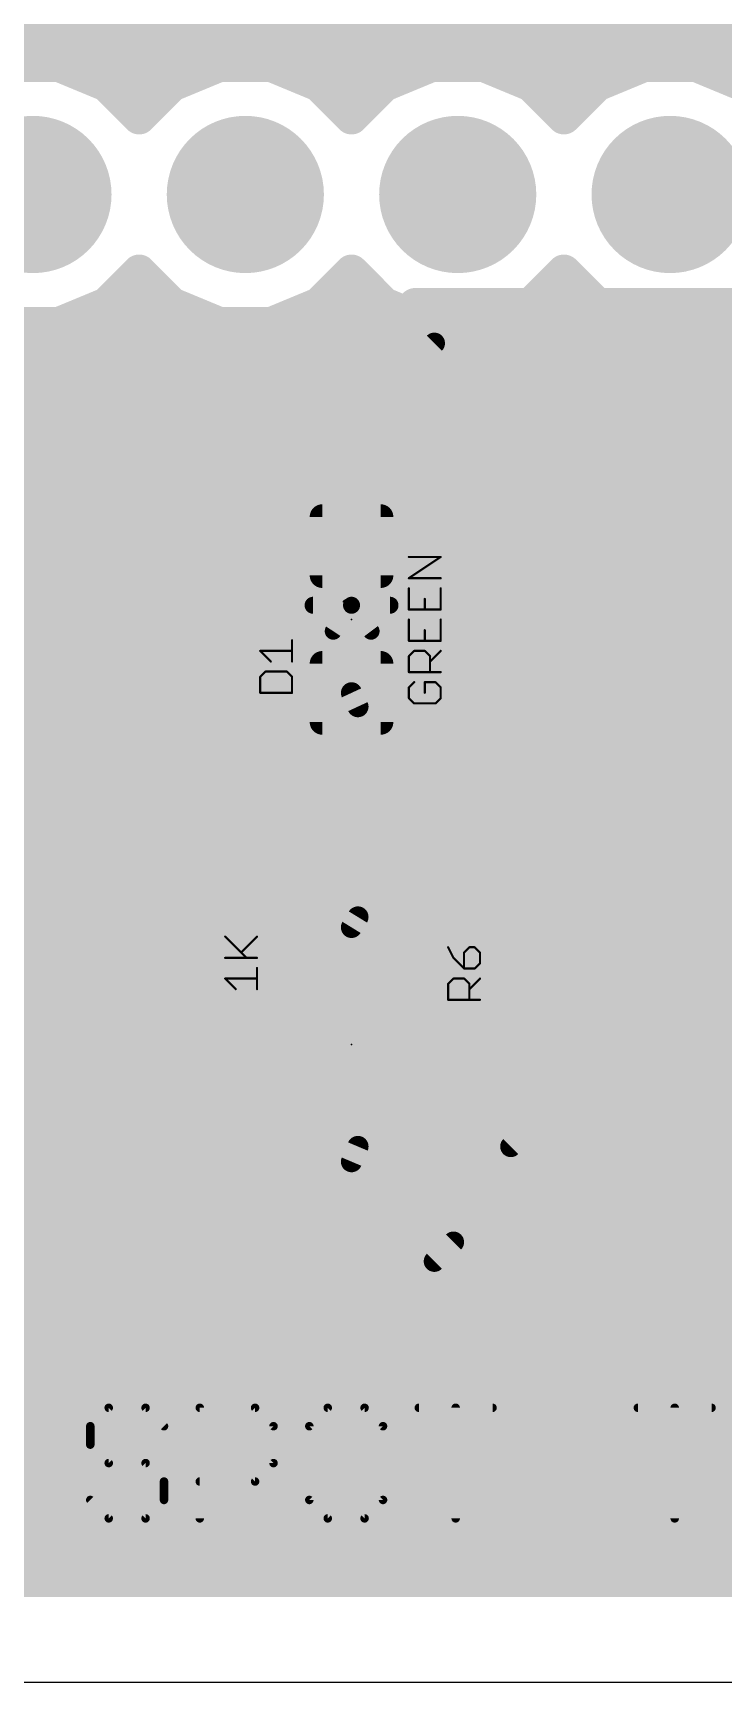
# Model space of a CAD drawing. Extents: x -9 to 55.5, y -1.4 to 36.5.
# Drawn here: x 34.29 to 42.54, y 0 to 19.71 of the extents above; entities that cross this region are included whole.
import ezdxf

# ---------------------------------------------------------------- set-up
doc = ezdxf.new("R2010")
doc.units = 0
for name, color, linetype in [('1', 22, 'CONTINUOUS'), ('112', 253, 'CONTINUOUS'), ('16', 175, 'CONTINUOUS'), ('17', 82, 'CONTINUOUS'), ('20', 7, 'CONTINUOUS'), ('21', 253, 'CONTINUOUS'), ('23', 7, 'CONTINUOUS'), ('25', 253, 'CONTINUOUS'), ('27', 253, 'CONTINUOUS')]:
    doc.layers.add(name, color=color, linetype=linetype)

# ---------------------------------------------------------------- blocks, each defined once
blk = doc.blocks.new('RECT160000X160000R30')
at = {"const_width": 0.15}
blk.add_lwpolyline([(0.425, -0.35), (0.425, 0.35, 0.4142), (0.35, 0.425), (-0.35, 0.425, 0.4142), (-0.425, 0.35), (-0.425, -0.35, 0.4142), (-0.35, -0.425), (0.35, -0.425, 0.4142)], format="xyb", close=True, dxfattribs=at)
blk.add_solid([(-0.3754, -0.3754), (0.3754, -0.3754), (-0.3754, 0.3754), (0.3754, 0.3754)])
blk = doc.blocks.new('RECT')
blk.add_solid([(-0.5, -0.5), (0.5, -0.5), (-0.5, 0.5), (0.5, 0.5)])
blk = doc.blocks.new('ROUNDP')
at = {"const_width": 0.5}
blk.add_lwpolyline([(0, -0.25, 1), (0, 0.25, 1), (0, -0.25)], format="xyb", dxfattribs=at)

msp = doc.modelspace()

# ---------------------------------------------------------------- linework, layer by layer
at = {"layer": '1'}
for points, const_width in [([(40.005, 6.4008), (51.2064, 17.6022)], 0.254), ([(38.862, 16.4592), (37.4904, 15.0876)], 0.4064), ([(43.2054, 16.4592), (38.862, 16.4592)], 0.4064), ([(49.0346, 16.4721), (39.6999, 7.1374)], 0.4064), ([(40.6403, 5.9944), (51.1524, 16.5065)], 0.4064), ([(39.0906, 16.002), (30.6324, 7.5438)], 0.254), ([(44.577, 16.002), (39.0906, 16.002)], 0.254), ([(38.6371, 14.5067), (39.3957, 15.2654)], 0.4064), ([(39.3957, 15.2654), (44.7235, 15.2654)], 0.4064), ([(37.4904, 15.0876), (19.2024, 15.0876)], 0.4064), ([(39.1671, 15.0368), (47.5993, 15.0368)], 0.4064), ([(38.7607, 14.6304), (47.1929, 14.6304)], 0.4064), ([(38.7376, 14.4651), (38.6371, 14.5067)], 0.4064), ([(38.8371, 14.3986), (38.7376, 14.4651)], 0.4064), ([(38.9216, 14.3141), (38.8371, 14.3986)], 0.4064), ([(38.9881, 14.2146), (38.9216, 14.3141)], 0.4064), ([(38.9818, 14.224), (46.7865, 14.224)], 0.4064), ([(39.0339, 14.1041), (38.9881, 14.2146)], 0.4064), ([(39.0572, 13.9868), (39.0339, 14.1041)], 0.4064), ([(39.0572, 13.6238), (39.0572, 13.9868)], 0.4064), ([(39.0572, 13.8176), (46.3801, 13.8176)], 0.4064), ([(38.1468, 13.5302), (38.1468, 13.6238)], 0.4064), ([(38.1468, 13.6238), (39.0572, 13.6238)], 0.4064), ([(39.0572, 13.5302), (38.1468, 13.5302)], 0.4064), ([(39.0572, 13.1672), (39.0572, 13.5302)], 0.4064), ([(39.0572, 13.4112), (45.9737, 13.4112)], 0.4064), ([(38.9881, 12.9394), (39.0339, 13.0499)], 0.4064), ([(39.0152, 13.0048), (45.5673, 13.0048)], 0.4064), ([(39.0339, 13.0499), (39.0572, 13.1672)], 0.4064), ([(38.8895, 12.8078), (38.9216, 12.8399)], 0.4064), ([(39.094, 12.6033), (38.8895, 12.8078)], 0.4064), ([(38.9216, 12.8399), (38.9881, 12.9394)], 0.4064), ([(39.2096, 12.3241), (39.094, 12.6033)], 0.4064), ([(39.096, 12.5984), (45.1609, 12.5984)], 0.4064), ([(39.2096, 11.3219), (39.2096, 12.3241)], 0.4064), ([(39.2096, 12.192), (44.7545, 12.192)], 0.4064), ([(38.1762, 11.6586), (38.1, 11.823)], 0.254), ([(39.2096, 11.7856), (44.3481, 11.7856)], 0.4064), ([(38.1762, 9.144), (38.1762, 11.6586)], 0.254), ([(39.094, 11.0427), (39.2096, 11.3219)], 0.4064), ([(39.2096, 11.3792), (43.9417, 11.3792)], 0.4064), ([(38.9128, 10.8616), (39.094, 11.0427)], 0.4064), ([(38.9128, 10.4296), (38.9128, 10.8616)], 0.4064), ([(39.024, 10.9728), (43.5353, 10.9728)], 0.4064), ([(38.9128, 10.5664), (43.1289, 10.5664)], 0.4064), ([(39.1213, 10.4296), (38.9128, 10.4296)], 0.4064), ([(39.3453, 10.3368), (39.1213, 10.4296)], 0.4064), ([(39.5168, 10.1653), (39.3453, 10.3368)], 0.4064), ([(39.6096, 9.9413), (39.5168, 10.1653)], 0.4064), ([(39.519, 10.16), (42.7225, 10.16)], 0.4064), ([(39.6096, 8.0987), (39.6096, 9.9413)], 0.4064), ([(39.6096, 9.7536), (42.3161, 9.7536)], 0.4064), ([(39.6096, 9.3472), (41.9097, 9.3472)], 0.4064), ([(38.1762, 9.144), (38.1, 9.02)], 0.254), ([(39.6096, 8.9408), (41.5033, 8.9408)], 0.4064), ([(39.6096, 8.5344), (41.0969, 8.5344)], 0.4064), ([(39.5168, 7.8747), (39.6096, 8.0987)], 0.4064), ([(39.6096, 8.128), (40.6905, 8.128)], 0.4064), ([(39.1444, 7.62), (39.3453, 7.7032)], 0.4064), ([(39.3453, 7.7032), (39.5168, 7.8747)], 0.4064), ([(39.3637, 7.7216), (40.2841, 7.7216)], 0.4064), ([(42.3675, 7.7216), (43.0728, 7.7216)], 0.4064), ([(39.3453, 7.5368), (39.1444, 7.62)], 0.4064), ([(39.5168, 7.3653), (39.3453, 7.5368)], 0.4064), ([(39.6096, 7.1413), (39.5168, 7.3653)], 0.4064), ([(39.5375, 7.3152), (39.8777, 7.3152)], 0.4064), ([(41.9611, 7.3152), (45.7832, 7.3152)], 0.4064), ([(39.6096, 7.1374), (39.6096, 7.1413)], 0.4064), ([(39.6999, 7.1374), (39.6096, 7.1374)], 0.4064), ([(41.5547, 6.9088), (43.0728, 6.9088)], 0.4064), ([(41.1483, 6.5024), (43.231, 6.5024)], 0.4064), ([(38.1762, 6.4008), (38.1, 6.22)], 0.254), ([(38.1762, 6.4008), (40.005, 6.4008)], 0.254), ([(37.9476, 6.1722), (38.1, 6.22)], 0.254), ([(37.9476, 6.1722), (23.0886, 6.1722)], 0.254), ([(42.93, 5.9944), (40.6403, 5.9944)], 0.4064), ([(40.7419, 6.096), (42.9721, 6.096)], 0.4064), ([(39.0906, 5.0292), (39.3192, 5.2578)], 0.254), ([(39.3192, 5.2578), (45.72, 5.2578)], 0.254), ([(26.5176, 5.0292), (39.0906, 5.0292)], 0.254), ([(39.2371, 4.2926), (39.5079, 4.4047)], 0.4064), ([(39.5079, 4.4047), (39.6243, 4.5212)], 0.4064), ([(39.5735, 4.4704), (43.0475, 4.4704)], 0.4064), ([(39.6243, 4.5212), (43.0064, 4.5212)], 0.4064), ([(26.7046, 4.2926), (39.2371, 4.2926)], 0.4064), ([(26.7046, 4.064), (48.8002, 4.064)], 0.4064), ([(28.7002, 3.6576), (48.7204, 3.6576)], 0.4064), ([(28.7546, 3.2512), (48.7204, 3.2512)], 0.4064), ([(28.7546, 2.8448), (48.7204, 2.8448)], 0.4064), ([(28.7358, 2.4384), (48.7204, 2.4384)], 0.4064), ([(28.3546, 2.032), (48.7204, 2.032)], 0.4064), ([(28.5865, 1.6256), (49.0031, 1.6256)], 0.4064), ([(54.3308, 1.2192), (28.7546, 1.2192)], 0.4064), ([(28.7546, 1.2192), (54.3308, 1.2192)], 0.4064)]:
    msp.add_lwpolyline(points, dxfattribs=dict(at, const_width=const_width))
for points, const_width in [([(38.862, 16.5608, 1), (38.862, 16.3576)], 0.2032), ([(38.9338, 16.3874, 1), (38.7902, 16.531)], 0.2032), ([(39.0906, 16.0655, 1), (39.0906, 15.9385)], 0.127), ([(39.1355, 15.9571, 1), (39.0457, 16.0469)], 0.127), ([(39.3957, 15.367, 1), (39.3957, 15.1638)], 0.2032), ([(39.4676, 15.1936, 1), (39.3239, 15.3372)], 0.2032), ([(37.4186, 15.1594, 1), (37.5622, 15.0158)], 0.2032), ([(37.4904, 14.986, 1), (37.4904, 15.1892)], 0.2032), ([(39.1671, 15.1384, 1), (39.1671, 14.9352)], 0.2032), ([(38.7607, 14.732, 1), (38.7607, 14.5288)], 0.2032), ([(38.5652, 14.5786, 1), (38.7089, 14.4349)], 0.2032), ([(38.6759, 14.6006, 1), (38.5982, 14.4129)], 0.2032), ([(38.7941, 14.5496, 1), (38.6812, 14.3806)], 0.2032), ([(38.6987, 14.3712, 1), (38.7765, 14.559)], 0.2032), ([(38.9089, 14.4705, 1), (38.7652, 14.3268)], 0.2032), ([(38.7806, 14.3142, 1), (38.8935, 14.4831)], 0.2032), ([(39.0061, 14.3705, 1), (38.8372, 14.2576)], 0.2032), ([(38.8498, 14.2422, 1), (38.9935, 14.3859)], 0.2032), ([(38.9818, 14.3256, 1), (38.9818, 14.1224)], 0.2032), ([(39.082, 14.2535, 1), (38.8942, 14.1757)], 0.2032), ([(38.9036, 14.1582, 1), (39.0726, 14.2711)], 0.2032), ([(39.1335, 14.1239, 1), (38.9342, 14.0843)], 0.2032), ([(38.94, 14.0652, 1), (39.1277, 14.143)], 0.2032), ([(39.1588, 13.9868, 1), (38.9556, 13.9868)], 0.2032), ([(39.0572, 13.9192, 1), (39.0572, 13.716)], 0.2032), ([(38.9575, 13.967, 1), (39.1568, 14.0066)], 0.2032), ([(38.2484, 13.6238, 1), (38.0452, 13.6238)], 0.2032), ([(38.1468, 13.7254, 1), (38.1468, 13.5222)], 0.2032), ([(39.0572, 13.5222, 1), (39.0572, 13.7254)], 0.2032), ([(38.1468, 13.6318, 1), (38.1468, 13.4286)], 0.2032), ([(38.0452, 13.5302, 1), (38.2484, 13.5302)], 0.2032), ([(39.1588, 13.5302, 1), (38.9556, 13.5302)], 0.2032), ([(38.9556, 13.6238, 1), (39.1588, 13.6238)], 0.2032), ([(39.0572, 13.5128, 1), (39.0572, 13.3096)], 0.2032), ([(39.0572, 13.4286, 1), (39.0572, 13.6318)], 0.2032), ([(39.0152, 13.1064, 1), (39.0152, 12.9032)], 0.2032), ([(39.1277, 13.011, 1), (38.94, 13.0888)], 0.2032), ([(38.9556, 13.1672, 1), (39.1588, 13.1672)], 0.2032), ([(39.1568, 13.1474, 1), (38.9575, 13.187)], 0.2032), ([(38.9613, 12.8796, 1), (38.8176, 12.7359)], 0.2032), ([(38.9935, 12.7681, 1), (38.8498, 12.9118)], 0.2032), ([(38.8942, 12.9783, 1), (39.082, 12.9005)], 0.2032), ([(39.0726, 12.8829, 1), (38.9036, 12.9958)], 0.2032), ([(38.9342, 13.0697, 1), (39.1335, 13.0301)], 0.2032), ([(38.8176, 12.8796, 1), (38.9613, 12.7359)], 0.2032), ([(38.8372, 12.8964, 1), (39.0061, 12.7835)], 0.2032), ([(39.1878, 12.6422, 1), (39.0001, 12.5644)], 0.2032), ([(39.096, 12.7, 1), (39.096, 12.4968)], 0.2032), ([(39.0221, 12.5314, 1), (39.1658, 12.6751)], 0.2032), ([(39.3112, 12.3241, 1), (39.108, 12.3241)], 0.2032), ([(39.1157, 12.2852, 1), (39.3035, 12.363)], 0.2032), ([(39.2096, 12.2936, 1), (39.2096, 12.0904)], 0.2032), ([(38.1576, 11.8497, 1), (38.0424, 11.7963)], 0.127), ([(39.2096, 11.8872, 1), (39.2096, 11.684)], 0.2032), ([(38.2397, 11.6586, 1), (38.1127, 11.6586)], 0.127), ([(38.1186, 11.6319, 1), (38.2338, 11.6853)], 0.127), ([(39.2096, 11.4808, 1), (39.2096, 11.2776)], 0.2032), ([(39.3035, 11.283, 1), (39.1157, 11.3608)], 0.2032), ([(39.1658, 10.9709, 1), (39.0221, 11.1146)], 0.2032), ([(39.108, 11.3219, 1), (39.3112, 11.3219)], 0.2032), ([(39.0144, 10.8616, 1), (38.8112, 10.8616)], 0.2032), ([(39.024, 11.0744, 1), (39.024, 10.8712)], 0.2032), ([(39.0001, 11.0816, 1), (39.1878, 11.0038)], 0.2032), ([(38.841, 10.9334, 1), (38.9846, 10.7897)], 0.2032), ([(38.9128, 10.668, 1), (38.9128, 10.4648)], 0.2032), ([(38.9128, 10.5312, 1), (38.9128, 10.328)], 0.2032), ([(38.8112, 10.4296, 1), (39.0144, 10.4296)], 0.2032), ([(39.1601, 10.5235, 1), (39.0824, 10.3357)], 0.2032), ([(39.1213, 10.328, 1), (39.1213, 10.5312)], 0.2032), ([(39.4172, 10.4086, 1), (39.2735, 10.2649)], 0.2032), ([(39.3064, 10.2429, 1), (39.3842, 10.4307)], 0.2032), ([(39.6107, 10.2042, 1), (39.4229, 10.1264)], 0.2032), ([(39.519, 10.2616, 1), (39.519, 10.0584)], 0.2032), ([(39.4449, 10.0935, 1), (39.5886, 10.2372)], 0.2032), ([(39.7112, 9.9413, 1), (39.508, 9.9413)], 0.2032), ([(39.5157, 9.9024, 1), (39.7035, 9.9801)], 0.2032), ([(39.6096, 9.8552, 1), (39.6096, 9.652)], 0.2032), ([(42.3161, 9.652, 1), (42.3161, 9.8552)], 0.2032), ([(39.6096, 9.4488, 1), (39.6096, 9.2456)], 0.2032), ([(41.9097, 9.2456, 1), (41.9097, 9.4488)], 0.2032), ([(38.2303, 9.1108, 1), (38.1221, 9.1772)], 0.127), ([(38.0459, 9.0532, 1), (38.1541, 8.9868)], 0.127), ([(38.1127, 9.144, 1), (38.2397, 9.144)], 0.127), ([(39.6096, 9.0424, 1), (39.6096, 8.8392)], 0.2032), ([(41.5033, 8.8392, 1), (41.5033, 9.0424)], 0.2032), ([(39.6096, 8.636, 1), (39.6096, 8.4328)], 0.2032), ([(41.0969, 8.4328, 1), (41.0969, 8.636)], 0.2032), ([(39.6096, 8.2296, 1), (39.6096, 8.0264)], 0.2032), ([(39.7035, 8.0599, 1), (39.5157, 8.1376)], 0.2032), ([(40.6905, 8.0264, 1), (40.6905, 8.2296)], 0.2032), ([(39.508, 8.0987, 1), (39.7112, 8.0987)], 0.2032), ([(39.3637, 7.8232, 1), (39.3637, 7.62)], 0.2032), ([(39.3842, 7.6093, 1), (39.3064, 7.7971)], 0.2032), ([(39.4229, 7.9136, 1), (39.6107, 7.8358)], 0.2032), ([(39.5886, 7.8028, 1), (39.4449, 7.9465)], 0.2032), ([(40.2841, 7.62, 1), (40.2841, 7.8232)], 0.2032), ([(42.3675, 7.8232, 1), (42.3675, 7.62)], 0.2032), ([(39.1833, 7.7139, 1), (39.1055, 7.5261)], 0.2032), ([(39.1055, 7.7139, 1), (39.1833, 7.5261)], 0.2032), ([(39.4172, 7.6086, 1), (39.2735, 7.4649)], 0.2032), ([(39.2735, 7.775, 1), (39.4172, 7.6314)], 0.2032), ([(39.3064, 7.4429, 1), (39.3842, 7.6307)], 0.2032), ([(39.6107, 7.4042, 1), (39.4229, 7.3264)], 0.2032), ([(39.5375, 7.4168, 1), (39.5375, 7.2136)], 0.2032), ([(39.4449, 7.2935, 1), (39.5886, 7.4372)], 0.2032), ([(39.8777, 7.2136, 1), (39.8777, 7.4168)], 0.2032), ([(41.9611, 7.4168, 1), (41.9611, 7.2136)], 0.2032), ([(39.7112, 7.1413, 1), (39.508, 7.1413)], 0.2032), ([(39.6096, 7.239, 1), (39.6096, 7.0358)], 0.2032), ([(39.628, 7.2092, 1), (39.7717, 7.0656)], 0.2032), ([(39.6999, 7.0358, 1), (39.6999, 7.239)], 0.2032), ([(39.508, 7.1374, 1), (39.7112, 7.1374)], 0.2032), ([(39.5157, 7.1024, 1), (39.7035, 7.1801)], 0.2032), ([(41.5547, 7.0104, 1), (41.5547, 6.8072)], 0.2032), ([(41.1483, 6.604, 1), (41.1483, 6.4008)], 0.2032), ([(38.1762, 6.4643, 1), (38.1762, 6.3373)], 0.127), ([(38.2347, 6.3761, 1), (38.1177, 6.4255)], 0.127), ([(39.9601, 6.4457, 1), (40.0499, 6.3559)], 0.127), ([(40.005, 6.3373, 1), (40.005, 6.4643)], 0.127), ([(38.0415, 6.2447, 1), (38.1585, 6.1953)], 0.127), ([(38.119, 6.1594, 1), (38.081, 6.2806)], 0.127), ([(37.9286, 6.2328, 1), (37.9666, 6.1116)], 0.127), ([(37.9476, 6.1087, 1), (37.9476, 6.2357)], 0.127), ([(40.6403, 6.096, 1), (40.6403, 5.8928)], 0.2032), ([(40.5685, 6.0662, 1), (40.7121, 5.9226)], 0.2032), ([(40.7419, 6.1976, 1), (40.7419, 5.9944)], 0.2032), ([(39.3192, 5.3213, 1), (39.3192, 5.1943)], 0.127), ([(39.3641, 5.2129, 1), (39.2743, 5.3027)], 0.127), ([(39.0457, 5.0741, 1), (39.1355, 4.9843)], 0.127), ([(39.0906, 4.9657, 1), (39.0906, 5.0927)], 0.127), ([(39.436, 4.4766, 1), (39.5797, 4.3329)], 0.2032), ([(39.5467, 4.3109, 1), (39.469, 4.4986)], 0.2032), ([(39.5735, 4.572, 1), (39.5735, 4.3688)], 0.2032), ([(39.6243, 4.6228, 1), (39.6243, 4.4196)], 0.2032), ([(39.6962, 4.4494, 1), (39.5525, 4.593)], 0.2032), ([(39.1982, 4.3865, 1), (39.276, 4.1987)], 0.2032), ([(39.2371, 4.191, 1), (39.2371, 4.3942)], 0.2032)]:
    msp.add_lwpolyline(points, format="xyb", dxfattribs=dict(at, const_width=const_width))
at = {"layer": '112', "const_width": 0.1016}
for points in [[(35.1961, 3.2777), (34.9758, 3.0574)], [(35.6368, 3.2777), (35.1961, 3.2777)], [(35.8571, 3.0574), (35.6368, 3.2777)], [(36.2855, 1.9558), (36.2855, 3.2777)], [(36.2855, 3.2777), (36.9465, 3.2777)], [(36.9465, 3.2777), (37.1668, 3.0574)], [(37.8156, 3.2777), (37.5953, 3.0574)], [(38.2562, 3.2777), (37.8156, 3.2777)], [(38.4765, 3.0574), (38.2562, 3.2777)], [(38.905, 3.2777), (39.7863, 3.2777)], [(39.3456, 1.9558), (39.3456, 3.2777)], [(41.5244, 3.2777), (42.4057, 3.2777)], [(41.9651, 1.9558), (41.9651, 3.2777)], [(34.9758, 3.0574), (34.9758, 2.8371)], [(37.1668, 3.0574), (37.1668, 2.6168)], [(37.5953, 3.0574), (37.5953, 2.1761)], [(38.4765, 2.1761), (38.4765, 3.0574)], [(34.9758, 2.8371), (35.1961, 2.6168)], [(35.1961, 2.6168), (35.6368, 2.6168)], [(35.6368, 2.6168), (35.8571, 2.3964)], [(37.1668, 2.6168), (36.9465, 2.3964)], [(35.8571, 2.3964), (35.8571, 2.1761)], [(36.9465, 2.3964), (36.2855, 2.3964)], [(35.1961, 1.9558), (34.9758, 2.1761)], [(35.8571, 2.1761), (35.6368, 1.9558)], [(37.5953, 2.1761), (37.8156, 1.9558)], [(38.2562, 1.9558), (38.4765, 2.1761)], [(35.6368, 1.9558), (35.1961, 1.9558)], [(37.8156, 1.9558), (38.2562, 1.9558)]]:
    msp.add_lwpolyline(points, dxfattribs=at)
at = {"layer": '112', "const_width": 0.0508}
for points in [[(35.1961, 3.3031, 1), (35.1961, 3.2523)], [(35.2141, 3.2598, 1), (35.1782, 3.2957)], [(35.6547, 3.2957, 1), (35.6188, 3.2598)], [(35.6368, 3.2523, 1), (35.6368, 3.3031)], [(36.3109, 3.2777, 1), (36.2601, 3.2777)], [(36.2855, 3.3031, 1), (36.2855, 3.2523)], [(36.9644, 3.2957, 1), (36.9285, 3.2598)], [(36.9465, 3.2523, 1), (36.9465, 3.3031)], [(37.8156, 3.3031, 1), (37.8156, 3.2523)], [(37.8335, 3.2598, 1), (37.7976, 3.2957)], [(38.2742, 3.2957, 1), (38.2383, 3.2598)], [(38.2562, 3.2523, 1), (38.2562, 3.3031)], [(38.905, 3.3031, 1), (38.905, 3.2523)], [(39.371, 3.2777, 1), (39.3202, 3.2777)], [(39.7863, 3.2523, 1), (39.7863, 3.3031)], [(41.5244, 3.3031, 1), (41.5244, 3.2523)], [(41.9905, 3.2777, 1), (41.9397, 3.2777)], [(42.4057, 3.2523, 1), (42.4057, 3.3031)], [(34.9578, 3.0754, 1), (34.9938, 3.0394)], [(35.0012, 3.0574, 1), (34.9504, 3.0574)], [(35.8391, 3.0394, 1), (35.875, 3.0754)], [(37.1922, 3.0574, 1), (37.1414, 3.0574)], [(37.1488, 3.0394, 1), (37.1848, 3.0754)], [(37.5773, 3.0754, 1), (37.6132, 3.0394)], [(37.6206, 3.0574, 1), (37.5699, 3.0574)], [(38.5019, 3.0574, 1), (38.4511, 3.0574)], [(38.4586, 3.0394, 1), (38.4945, 3.0754)], [(34.9938, 2.855, 1), (34.9578, 2.8191)], [(34.9504, 2.8371, 1), (35.0012, 2.8371)], [(35.1961, 2.6422, 1), (35.1961, 2.5914)], [(35.1782, 2.5988, 1), (35.2141, 2.6347)], [(35.6547, 2.6347, 1), (35.6188, 2.5988)], [(35.6368, 2.5914, 1), (35.6368, 2.6422)], [(37.1414, 2.6168, 1), (37.1922, 2.6168)], [(37.1848, 2.5988, 1), (37.1488, 2.6347)], [(35.8825, 2.3964, 1), (35.8317, 2.3964)], [(35.8391, 2.3785, 1), (35.875, 2.4144)], [(36.2855, 2.4218, 1), (36.2855, 2.371)], [(36.9285, 2.4144, 1), (36.9644, 2.3785)], [(36.9465, 2.371, 1), (36.9465, 2.4218)], [(34.9938, 2.1941, 1), (34.9578, 2.1582)], [(35.8317, 2.1761, 1), (35.8825, 2.1761)], [(35.875, 2.1582, 1), (35.8391, 2.1941)], [(37.6132, 2.1941, 1), (37.5773, 2.1582)], [(37.5699, 2.1761, 1), (37.6206, 2.1761)], [(38.4511, 2.1761, 1), (38.5019, 2.1761)], [(38.4945, 2.1582, 1), (38.4586, 2.1941)], [(35.1961, 1.9812, 1), (35.1961, 1.9304)], [(35.1782, 1.9378, 1), (35.2141, 1.9738)], [(35.6188, 1.9738, 1), (35.6547, 1.9378)], [(35.6368, 1.9304, 1), (35.6368, 1.9812)], [(36.2601, 1.9558, 1), (36.3109, 1.9558)], [(37.8156, 1.9812, 1), (37.8156, 1.9304)], [(37.7976, 1.9378, 1), (37.8335, 1.9738)], [(38.2383, 1.9738, 1), (38.2742, 1.9378)], [(38.2562, 1.9304, 1), (38.2562, 1.9812)], [(39.3202, 1.9558, 1), (39.371, 1.9558)], [(41.9397, 1.9558, 1), (41.9905, 1.9558)]]:
    msp.add_lwpolyline(points, format="xyb", dxfattribs=at)
at = {"layer": '16', "const_width": 0.4064}
for points in [[(28.9055, 19.9136), (54.3308, 19.9136)], [(29.3119, 19.5072), (54.3308, 19.5072)], [(34.5982, 19.3294), (33.9818, 19.3294)], [(35.1677, 19.0935), (34.5982, 19.3294)], [(36.5218, 19.3294), (35.9523, 19.0935)], [(37.1382, 19.3294), (36.5218, 19.3294)], [(37.7077, 19.0935), (37.1382, 19.3294)], [(39.0618, 19.3294), (38.4923, 19.0935)], [(39.6782, 19.3294), (39.0618, 19.3294)], [(40.2477, 19.0935), (39.6782, 19.3294)], [(41.6018, 19.3294), (41.0323, 19.0935)], [(42.2182, 19.3294), (41.6018, 19.3294)], [(42.7877, 19.0935), (42.2182, 19.3294)], [(35.1501, 19.1008), (35.9699, 19.1008)], [(35.56, 18.7012), (35.1677, 19.0935)], [(35.9523, 19.0935), (35.56, 18.7012)], [(37.6901, 19.1008), (38.5099, 19.1008)], [(38.1, 18.7012), (37.7077, 19.0935)], [(38.4923, 19.0935), (38.1, 18.7012)], [(40.2301, 19.1008), (41.0499, 19.1008)], [(40.64, 18.7012), (40.2477, 19.0935)], [(41.0323, 19.0935), (40.64, 18.7012)], [(35.1677, 16.4665), (35.56, 16.8588)], [(35.56, 16.8588), (35.9523, 16.4665)], [(37.7077, 16.4665), (38.1, 16.8588)], [(38.1, 16.8588), (38.4923, 16.4665)], [(40.2477, 16.4665), (40.64, 16.8588)], [(40.64, 16.8588), (41.0323, 16.4665)], [(35.3636, 16.6624), (35.7564, 16.6624)], [(37.9036, 16.6624), (38.2964, 16.6624)], [(40.4436, 16.6624), (40.8364, 16.6624)], [(34.5982, 16.2306), (35.1677, 16.4665)], [(35.9523, 16.4665), (36.5218, 16.2306)], [(37.1382, 16.2306), (37.7077, 16.4665)], [(38.4923, 16.4665), (39.0618, 16.2306)], [(39.6782, 16.2306), (40.2477, 16.4665)], [(41.0323, 16.4665), (41.6018, 16.2306)], [(42.2182, 16.2306), (42.7877, 16.4665)], [(33.9818, 16.2306), (34.5982, 16.2306)], [(34.6595, 16.256), (36.4605, 16.256)], [(36.5218, 16.2306), (37.1382, 16.2306)], [(37.1995, 16.256), (39.0005, 16.256)], [(39.0618, 16.2306), (39.6782, 16.2306)], [(39.7395, 16.256), (41.5405, 16.256)], [(41.6018, 16.2306), (42.2182, 16.2306)], [(42.2795, 16.256), (44.0805, 16.256)], [(23.8255, 15.8496), (54.3308, 15.8496)], [(24.2319, 15.4432), (54.3308, 15.4432)], [(24.7199, 15.0368), (54.3308, 15.0368)], [(25.0233, 14.6304), (54.3308, 14.6304)], [(25.1206, 14.224), (54.3308, 14.224)], [(25.0654, 13.8176), (54.3308, 13.8176)], [(24.8215, 13.4112), (54.3308, 13.4112)], [(21.2147, 13.0048), (54.3308, 13.0048)], [(20.5677, 12.5984), (54.3308, 12.5984)], [(12.8524, 12.192), (54.3308, 12.192)], [(12.8524, 11.7856), (54.3308, 11.7856)], [(12.8524, 11.3792), (54.3308, 11.3792)], [(13.1361, 10.9728), (54.3308, 10.9728)], [(13.2334, 10.5664), (54.3308, 10.5664)], [(13.1782, 10.16), (54.3308, 10.16)], [(12.9343, 9.7536), (54.3308, 9.7536)], [(1.2192, 9.3472), (54.3308, 9.3472)], [(1.2192, 8.9408), (54.3308, 8.9408)], [(1.2192, 8.5344), (54.3308, 8.5344)], [(1.2192, 8.128), (54.3308, 8.128)], [(1.2192, 7.7216), (54.3308, 7.7216)], [(1.2192, 7.3152), (54.3308, 7.3152)], [(22.5609, 6.9088), (54.3308, 6.9088)], [(22.7899, 6.5024), (54.3308, 6.5024)], [(22.8349, 6.096), (54.3308, 6.096)], [(23.7801, 5.6896), (54.3308, 5.6896)], [(24.0984, 5.2832), (54.3308, 5.2832)], [(24.2062, 4.8768), (54.3308, 4.8768)], [(24.1615, 4.4704), (54.3308, 4.4704)], [(23.9325, 4.064), (54.3308, 4.064)], [(1.2192, 3.6576), (54.3308, 3.6576)], [(26.0094, 3.2512), (54.3308, 3.2512)], [(26.4124, 2.8448), (54.3308, 2.8448)], [(26.5808, 2.4384), (54.3308, 2.4384)], [(26.6642, 2.032), (54.3308, 2.032)], [(26.6642, 1.6256), (54.3308, 1.6256)], [(54.3308, 1.2192), (26.5177, 1.2192)], [(26.5177, 1.2192), (54.3308, 1.2192)]]:
    msp.add_lwpolyline(points, dxfattribs=at)
at = {"layer": '16', "const_width": 0.2032}
for points in [[(34.6371, 19.4233, 1), (34.5593, 19.2355)], [(34.5982, 19.2278, 1), (34.5982, 19.431)], [(36.5218, 19.431, 1), (36.5218, 19.2278)], [(36.5607, 19.2355, 1), (36.4829, 19.4233)], [(37.1771, 19.4233, 1), (37.0993, 19.2355)], [(37.1382, 19.2278, 1), (37.1382, 19.431)], [(39.0618, 19.431, 1), (39.0618, 19.2278)], [(39.1007, 19.2355, 1), (39.0229, 19.4233)], [(39.7171, 19.4233, 1), (39.6393, 19.2355)], [(39.6782, 19.2278, 1), (39.6782, 19.431)], [(41.6018, 19.431, 1), (41.6018, 19.2278)], [(41.6407, 19.2355, 1), (41.5629, 19.4233)], [(42.2571, 19.4233, 1), (42.1793, 19.2355)], [(42.2182, 19.2278, 1), (42.2182, 19.431)], [(35.1501, 19.2024, 1), (35.1501, 18.9992)], [(35.2395, 19.1654, 1), (35.0958, 19.0217)], [(35.1288, 18.9996, 1), (35.2065, 19.1874)], [(35.9135, 19.1874, 1), (35.9912, 18.9996)], [(36.0242, 19.0217, 1), (35.8805, 19.1654)], [(35.9699, 18.9992, 1), (35.9699, 19.2024)], [(37.6901, 19.2024, 1), (37.6901, 18.9992)], [(37.7795, 19.1654, 1), (37.6358, 19.0217)], [(37.6688, 18.9996, 1), (37.7465, 19.1874)], [(38.4535, 19.1874, 1), (38.5312, 18.9996)], [(38.5642, 19.0217, 1), (38.4205, 19.1654)], [(38.5099, 18.9992, 1), (38.5099, 19.2024)], [(40.2301, 19.2024, 1), (40.2301, 18.9992)], [(40.3195, 19.1654, 1), (40.1758, 19.0217)], [(40.2088, 18.9996, 1), (40.2865, 19.1874)], [(40.9935, 19.1874, 1), (41.0712, 18.9996)], [(41.1042, 19.0217, 1), (40.9605, 19.1654)], [(41.0499, 18.9992, 1), (41.0499, 19.2024)], [(35.4882, 18.773, 1), (35.6318, 18.6293)], [(35.4882, 18.6293, 1), (35.6318, 18.773)], [(38.0282, 18.773, 1), (38.1718, 18.6293)], [(38.0282, 18.6293, 1), (38.1718, 18.773)], [(40.5682, 18.773, 1), (40.7118, 18.6293)], [(40.5682, 18.6293, 1), (40.7118, 18.773)], [(35.6318, 16.9307, 1), (35.4882, 16.787)], [(35.6318, 16.787, 1), (35.4882, 16.9307)], [(38.1718, 16.9307, 1), (38.0282, 16.787)], [(38.1718, 16.787, 1), (38.0282, 16.9307)], [(40.7118, 16.9307, 1), (40.5682, 16.787)], [(40.7118, 16.787, 1), (40.5682, 16.9307)], [(35.3636, 16.764, 1), (35.3636, 16.5608)], [(35.7564, 16.5608, 1), (35.7564, 16.764)], [(37.9036, 16.764, 1), (37.9036, 16.5608)], [(38.2964, 16.5608, 1), (38.2964, 16.764)], [(40.4436, 16.764, 1), (40.4436, 16.5608)], [(40.8364, 16.5608, 1), (40.8364, 16.764)], [(35.0958, 16.5383, 1), (35.2395, 16.3946)], [(35.2065, 16.3726, 1), (35.1288, 16.5603)], [(35.9912, 16.5603, 1), (35.9135, 16.3726)], [(35.8805, 16.3946, 1), (36.0242, 16.5383)], [(37.6358, 16.5383, 1), (37.7795, 16.3946)], [(37.7465, 16.3726, 1), (37.6688, 16.5603)], [(38.5312, 16.5603, 1), (38.4535, 16.3726)], [(38.4205, 16.3946, 1), (38.5642, 16.5383)], [(40.1758, 16.5383, 1), (40.3195, 16.3946)], [(40.2865, 16.3726, 1), (40.2088, 16.5603)], [(41.0712, 16.5603, 1), (40.9935, 16.3726)], [(40.9605, 16.3946, 1), (41.1042, 16.5383)], [(34.5593, 16.3245, 1), (34.6371, 16.1367)], [(34.6595, 16.3576, 1), (34.6595, 16.1544)], [(34.5982, 16.129, 1), (34.5982, 16.3322)], [(36.5218, 16.3322, 1), (36.5218, 16.129)], [(36.4605, 16.1544, 1), (36.4605, 16.3576)], [(36.4829, 16.1367, 1), (36.5607, 16.3245)], [(37.0993, 16.3245, 1), (37.1771, 16.1367)], [(37.1995, 16.3576, 1), (37.1995, 16.1544)], [(37.1382, 16.129, 1), (37.1382, 16.3322)], [(39.0618, 16.3322, 1), (39.0618, 16.129)], [(39.0005, 16.1544, 1), (39.0005, 16.3576)], [(39.0229, 16.1367, 1), (39.1007, 16.3245)], [(39.6393, 16.3245, 1), (39.7171, 16.1367)], [(39.7395, 16.3576, 1), (39.7395, 16.1544)], [(39.6782, 16.129, 1), (39.6782, 16.3322)], [(41.6018, 16.3322, 1), (41.6018, 16.129)], [(41.5405, 16.1544, 1), (41.5405, 16.3576)], [(41.5629, 16.1367, 1), (41.6407, 16.3245)], [(42.1793, 16.3245, 1), (42.2571, 16.1367)], [(42.2795, 16.3576, 1), (42.2795, 16.1544)], [(42.2182, 16.129, 1), (42.2182, 16.3322)]]:
    msp.add_lwpolyline(points, format="xyb", dxfattribs=at)
at = {"layer": '20'}
msp.add_line((0, 0), (55.55, 0), dxfattribs=at)
at = {"layer": '21', "const_width": 0.2032}
for points in [[(37.64, 12.87), (38.1, 12.87)], [(38.0746, 12.8546), (37.8816, 12.56)], [(38.56, 12.87), (38.1, 12.87)], [(38.1, 12.87), (38.3338, 12.56)]]:
    msp.add_lwpolyline(points, dxfattribs=at)
at = {"layer": '21', "const_width": 0.1016}
for points in [[(37.64, 12.9208, 1), (37.64, 12.8192)], [(38.1171, 12.8268, 1), (38.0321, 12.8824)], [(38.1, 12.9208, 1), (38.1, 12.8192)], [(38.1406, 12.9006, 1), (38.0594, 12.8394)], [(38.1, 12.8192, 1), (38.1, 12.9208)], [(38.56, 12.8192, 1), (38.56, 12.9208)], [(37.8391, 12.5878, 1), (37.9241, 12.5322)], [(38.2932, 12.5294, 1), (38.3744, 12.5906)]]:
    msp.add_lwpolyline(points, format="xyb", dxfattribs=at)
at = {"layer": '23'}
for p in [(38.1, 12.7), (38.1, 7.62)]:
    msp.add_point(p, dxfattribs=at)
at = {"layer": '25', "const_width": 0.0254}
for points in [[(37.3888, 12.1979), (37.3888, 12.4521)], [(37.1346, 12.1979), (37.0075, 12.325)], [(37.0075, 12.325), (37.3888, 12.325)], [(37.071, 12.0779), (37.0075, 12.0144)], [(37.0075, 12.0144), (37.0075, 11.8237)], [(37.3252, 12.0779), (37.071, 12.0779)], [(37.3888, 12.0144), (37.3252, 12.0779)], [(37.3888, 11.8237), (37.3888, 12.0144)], [(37.0075, 11.8237), (37.3888, 11.8237)], [(39.2554, 8.7827), (39.3189, 8.6556)], [(39.5096, 8.7827), (39.446, 8.7192)], [(39.446, 8.7192), (39.446, 8.5285)], [(39.5731, 8.7827), (39.5096, 8.7827)], [(39.6367, 8.7192), (39.5731, 8.7827)], [(39.6367, 8.592), (39.6367, 8.7192)], [(39.3189, 8.6556), (39.446, 8.5285)], [(39.446, 8.5285), (39.5731, 8.5285)], [(39.5731, 8.5285), (39.6367, 8.592)], [(39.2554, 8.3449), (39.3189, 8.4085)], [(39.2554, 8.1543), (39.2554, 8.3449)], [(39.3189, 8.4085), (39.446, 8.4085)], [(39.446, 8.4085), (39.5096, 8.3449)], [(39.5096, 8.2814), (39.6367, 8.4085)], [(39.5096, 8.3449), (39.5096, 8.1543)], [(39.6367, 8.1543), (39.2554, 8.1543)]]:
    msp.add_lwpolyline(points, dxfattribs=at)
at = {"layer": '25', "const_width": 0.0127}
for points in [[(37.3952, 12.4521, 1), (37.3825, 12.4521)], [(37.0075, 12.3314, 1), (37.0075, 12.3187)], [(37.012, 12.3295, 1), (37.003, 12.3205)], [(37.3888, 12.3187, 1), (37.3888, 12.3314)], [(37.0138, 12.0144, 1), (37.0011, 12.0144)], [(37.003, 12.0189, 1), (37.012, 12.0099)], [(37.071, 12.0843, 1), (37.071, 12.0716)], [(37.0755, 12.0734, 1), (37.0665, 12.0824)], [(37.1301, 12.1934, 1), (37.1391, 12.2024)], [(37.3297, 12.0824, 1), (37.3208, 12.0734)], [(37.3252, 12.0716, 1), (37.3252, 12.0843)], [(37.3825, 12.1979, 1), (37.3952, 12.1979)], [(37.3952, 12.0144, 1), (37.3825, 12.0144)], [(37.3843, 12.0099, 1), (37.3933, 12.0189)], [(37.0075, 11.83, 1), (37.0075, 11.8174)], [(37.0011, 11.8237, 1), (37.0138, 11.8237)], [(37.3825, 11.8237, 1), (37.3952, 11.8237)], [(37.3888, 11.8174, 1), (37.3888, 11.83)], [(39.2611, 8.7855, 1), (39.2497, 8.7799)], [(39.4415, 8.7236, 1), (39.4505, 8.7147)], [(39.4524, 8.7192, 1), (39.4397, 8.7192)], [(39.5096, 8.7891, 1), (39.5096, 8.7764)], [(39.5141, 8.7782, 1), (39.5051, 8.7872)], [(39.5776, 8.7872, 1), (39.5687, 8.7782)], [(39.5731, 8.7764, 1), (39.5731, 8.7891)], [(39.6431, 8.7192, 1), (39.6304, 8.7192)], [(39.6322, 8.7147, 1), (39.6412, 8.7236)], [(39.3234, 8.6601, 1), (39.3144, 8.6511)], [(39.3133, 8.6528, 1), (39.3246, 8.6584)], [(39.446, 8.5348, 1), (39.446, 8.5221)], [(39.4397, 8.5285, 1), (39.4524, 8.5285)], [(39.4415, 8.524, 1), (39.4505, 8.533)], [(39.5687, 8.533, 1), (39.5776, 8.524)], [(39.5731, 8.5221, 1), (39.5731, 8.5348)], [(39.6304, 8.592, 1), (39.6431, 8.592)], [(39.6412, 8.5876, 1), (39.6322, 8.5965)], [(39.2617, 8.3449, 1), (39.249, 8.3449)], [(39.2509, 8.3494, 1), (39.2599, 8.3405)], [(39.3189, 8.4148, 1), (39.3189, 8.4022)], [(39.3234, 8.404, 1), (39.3144, 8.413)], [(39.4505, 8.413, 1), (39.4415, 8.404)], [(39.446, 8.4022, 1), (39.446, 8.4148)], [(39.5159, 8.3449, 1), (39.5032, 8.3449)], [(39.5051, 8.2859, 1), (39.5141, 8.2769)], [(39.5051, 8.3405, 1), (39.5141, 8.3494)], [(39.6412, 8.404, 1), (39.6322, 8.413)], [(39.2554, 8.1606, 1), (39.2554, 8.1479)], [(39.249, 8.1543, 1), (39.2617, 8.1543)], [(39.5032, 8.1543, 1), (39.5159, 8.1543)], [(39.6367, 8.1479, 1), (39.6367, 8.1606)]]:
    msp.add_lwpolyline(points, format="xyb", dxfattribs=at)
at = {"layer": '27', "const_width": 0.0254}
for points in [[(38.7855, 13.1935), (39.1668, 13.4477)], [(39.1668, 13.4477), (38.7855, 13.4477)], [(39.1668, 13.1935), (38.7855, 13.1935)], [(38.7855, 13.0735), (38.7855, 12.8193)], [(39.1668, 12.8193), (39.1668, 13.0735)], [(38.7855, 12.8193), (39.1668, 12.8193)], [(38.9761, 12.8193), (38.9761, 12.9464)], [(38.7855, 12.6993), (38.7855, 12.4451)], [(39.1668, 12.4451), (39.1668, 12.6993)], [(38.7855, 12.4451), (39.1668, 12.4451)], [(38.9761, 12.4451), (38.9761, 12.5722)], [(38.7855, 12.2616), (38.849, 12.3251)], [(38.7855, 12.0709), (38.7855, 12.2616)], [(38.849, 12.3251), (38.9761, 12.3251)], [(38.9761, 12.3251), (39.0397, 12.2616)], [(39.0397, 12.198), (39.1668, 12.3251)], [(39.0397, 12.2616), (39.0397, 12.0709)], [(39.1668, 12.0709), (38.7855, 12.0709)], [(38.849, 11.9509), (38.7855, 11.8874)], [(38.7855, 11.8874), (38.7855, 11.7603)], [(39.1032, 11.9509), (38.9761, 11.9509)], [(38.9761, 11.9509), (38.9761, 11.8238)], [(39.1668, 11.8874), (39.1032, 11.9509)], [(39.1668, 11.7603), (39.1668, 11.8874)], [(38.7855, 11.7603), (38.849, 11.6967)], [(38.849, 11.6967), (39.1032, 11.6967)], [(39.1032, 11.6967), (39.1668, 11.7603)], [(36.8426, 8.6555), (36.5884, 8.9097)], [(36.779, 8.719), (36.9697, 8.9097)], [(36.5884, 8.6555), (36.9697, 8.6555)], [(36.9697, 8.2813), (36.9697, 8.5355)], [(36.7155, 8.2813), (36.5884, 8.4084)], [(36.5884, 8.4084), (36.9697, 8.4084)]]:
    msp.add_lwpolyline(points, dxfattribs=at)
at = {"layer": '27', "const_width": 0.0127}
for points in [[(38.7855, 13.4541, 1), (38.7855, 13.4414)], [(39.1703, 13.4425, 1), (39.1633, 13.453)], [(39.1668, 13.4414, 1), (39.1668, 13.4541)], [(38.7855, 13.1999, 1), (38.7855, 13.1872)], [(39.1668, 13.1872, 1), (39.1668, 13.1999)], [(38.782, 13.1988, 1), (38.789, 13.1882)], [(38.7918, 13.0735, 1), (38.7791, 13.0735)], [(39.1731, 13.0735, 1), (39.1605, 13.0735)], [(38.7855, 12.8257, 1), (38.7855, 12.813)], [(38.7791, 12.8193, 1), (38.7918, 12.8193)], [(38.9825, 12.9464, 1), (38.9698, 12.9464)], [(38.9698, 12.8193, 1), (38.9825, 12.8193)], [(39.1605, 12.8193, 1), (39.1731, 12.8193)], [(39.1668, 12.813, 1), (39.1668, 12.8257)], [(38.7918, 12.6993, 1), (38.7791, 12.6993)], [(39.1731, 12.6993, 1), (39.1605, 12.6993)], [(38.7855, 12.4515, 1), (38.7855, 12.4388)], [(38.7791, 12.4451, 1), (38.7918, 12.4451)], [(38.9825, 12.5722, 1), (38.9698, 12.5722)], [(38.9698, 12.4451, 1), (38.9825, 12.4451)], [(39.1605, 12.4451, 1), (39.1731, 12.4451)], [(39.1668, 12.4388, 1), (39.1668, 12.4515)], [(38.7918, 12.2616, 1), (38.7791, 12.2616)], [(38.781, 12.2661, 1), (38.79, 12.2571)], [(38.849, 12.3315, 1), (38.849, 12.3188)], [(38.8535, 12.3206, 1), (38.8445, 12.3296)], [(38.9806, 12.3296, 1), (38.9716, 12.3206)], [(38.9761, 12.3188, 1), (38.9761, 12.3315)], [(39.046, 12.2616, 1), (39.0333, 12.2616)], [(39.0352, 12.2571, 1), (39.0442, 12.2661)], [(39.1713, 12.3206, 1), (39.1623, 12.3296)], [(38.7855, 12.0773, 1), (38.7855, 12.0646)], [(38.7791, 12.0709, 1), (38.7918, 12.0709)], [(39.0333, 12.0709, 1), (39.046, 12.0709)], [(39.0352, 12.2025, 1), (39.0442, 12.1935)], [(39.1668, 12.0646, 1), (39.1668, 12.0773)], [(38.7918, 11.8874, 1), (38.7791, 11.8874)], [(38.781, 11.8919, 1), (38.79, 11.8829)], [(38.8535, 11.9464, 1), (38.8445, 11.9554)], [(38.9761, 11.9573, 1), (38.9761, 11.9446)], [(38.9825, 11.9509, 1), (38.9698, 11.9509)], [(38.9698, 11.8238, 1), (38.9825, 11.8238)], [(39.1077, 11.9554, 1), (39.0988, 11.9464)], [(39.1032, 11.9446, 1), (39.1032, 11.9573)], [(39.1731, 11.8874, 1), (39.1605, 11.8874)], [(39.1623, 11.8829, 1), (39.1713, 11.8919)], [(38.79, 11.7647, 1), (38.781, 11.7558)], [(38.7791, 11.7603, 1), (38.7918, 11.7603)], [(38.849, 11.703, 1), (38.849, 11.6904)], [(38.8445, 11.6922, 1), (38.8535, 11.7012)], [(39.0988, 11.7012, 1), (39.1077, 11.6922)], [(39.1032, 11.6904, 1), (39.1032, 11.703)], [(39.1605, 11.7603, 1), (39.1731, 11.7603)], [(39.1713, 11.7558, 1), (39.1623, 11.7647)], [(36.5929, 8.9142, 1), (36.5839, 8.9052)], [(36.9742, 8.9052, 1), (36.9652, 8.9142)], [(36.7745, 8.7235, 1), (36.7835, 8.7146)], [(36.5884, 8.6618, 1), (36.5884, 8.6491)], [(36.8381, 8.651, 1), (36.8471, 8.66)], [(36.9761, 8.5355, 1), (36.9634, 8.5355)], [(36.9697, 8.6491, 1), (36.9697, 8.6618)], [(36.5929, 8.4129, 1), (36.5839, 8.4039)], [(36.5884, 8.4147, 1), (36.5884, 8.402)], [(36.711, 8.2768, 1), (36.72, 8.2858)], [(36.9634, 8.2813, 1), (36.9761, 8.2813)], [(36.9697, 8.402, 1), (36.9697, 8.4147)]]:
    msp.add_lwpolyline(points, format="xyb", dxfattribs=at)

# ---------------------------------------------------------------- block references
at = {"layer": '1'}
for p in [(38.1, 13.577), (38.1, 11.823)]:
    msp.add_blockref('RECT160000X160000R30', p, dxfattribs=at)
at = {"layer": '1', "xscale": 1.6, "yscale": 1.8, "rotation": 270}
for p in [(38.1, 9.02), (38.1, 6.22)]:
    msp.add_blockref('RECT', p, dxfattribs=at)
at = {"layer": '17', "xscale": 1.8796, "yscale": 1.8796, "rotation": 270}
for p in [(34.29, 17.78), (34.29, 17.78), (36.83, 17.78), (36.83, 17.78), (39.37, 17.78), (39.37, 17.78), (41.91, 17.78), (41.91, 17.78)]:
    msp.add_blockref('ROUNDP', p, dxfattribs=at)

doc.saveas('drawing.dxf')
